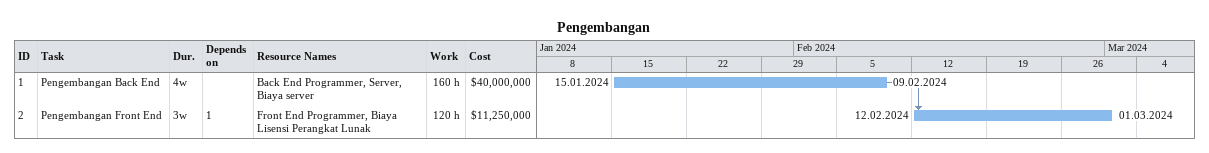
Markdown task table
Pengembangan

| ID | Task | Duration | Start | Finish | Predecessors | Resources | Work (h) | Cost ($) |
|---|---|---|---|---|---|---|---|---|
| 1 | Pengembangan Back End | 4w | 2024-01-15 | 2024-02-09 |  | Back End Programmer, Server, Biaya server | 160 | 40000000 |
| 2 | Pengembangan Front End | 3w | 2024-02-12 | 2024-03-01 | 1 | Front End Programmer, Biaya Lisensi Perangkat Lunak | 120 | 11250000 |
